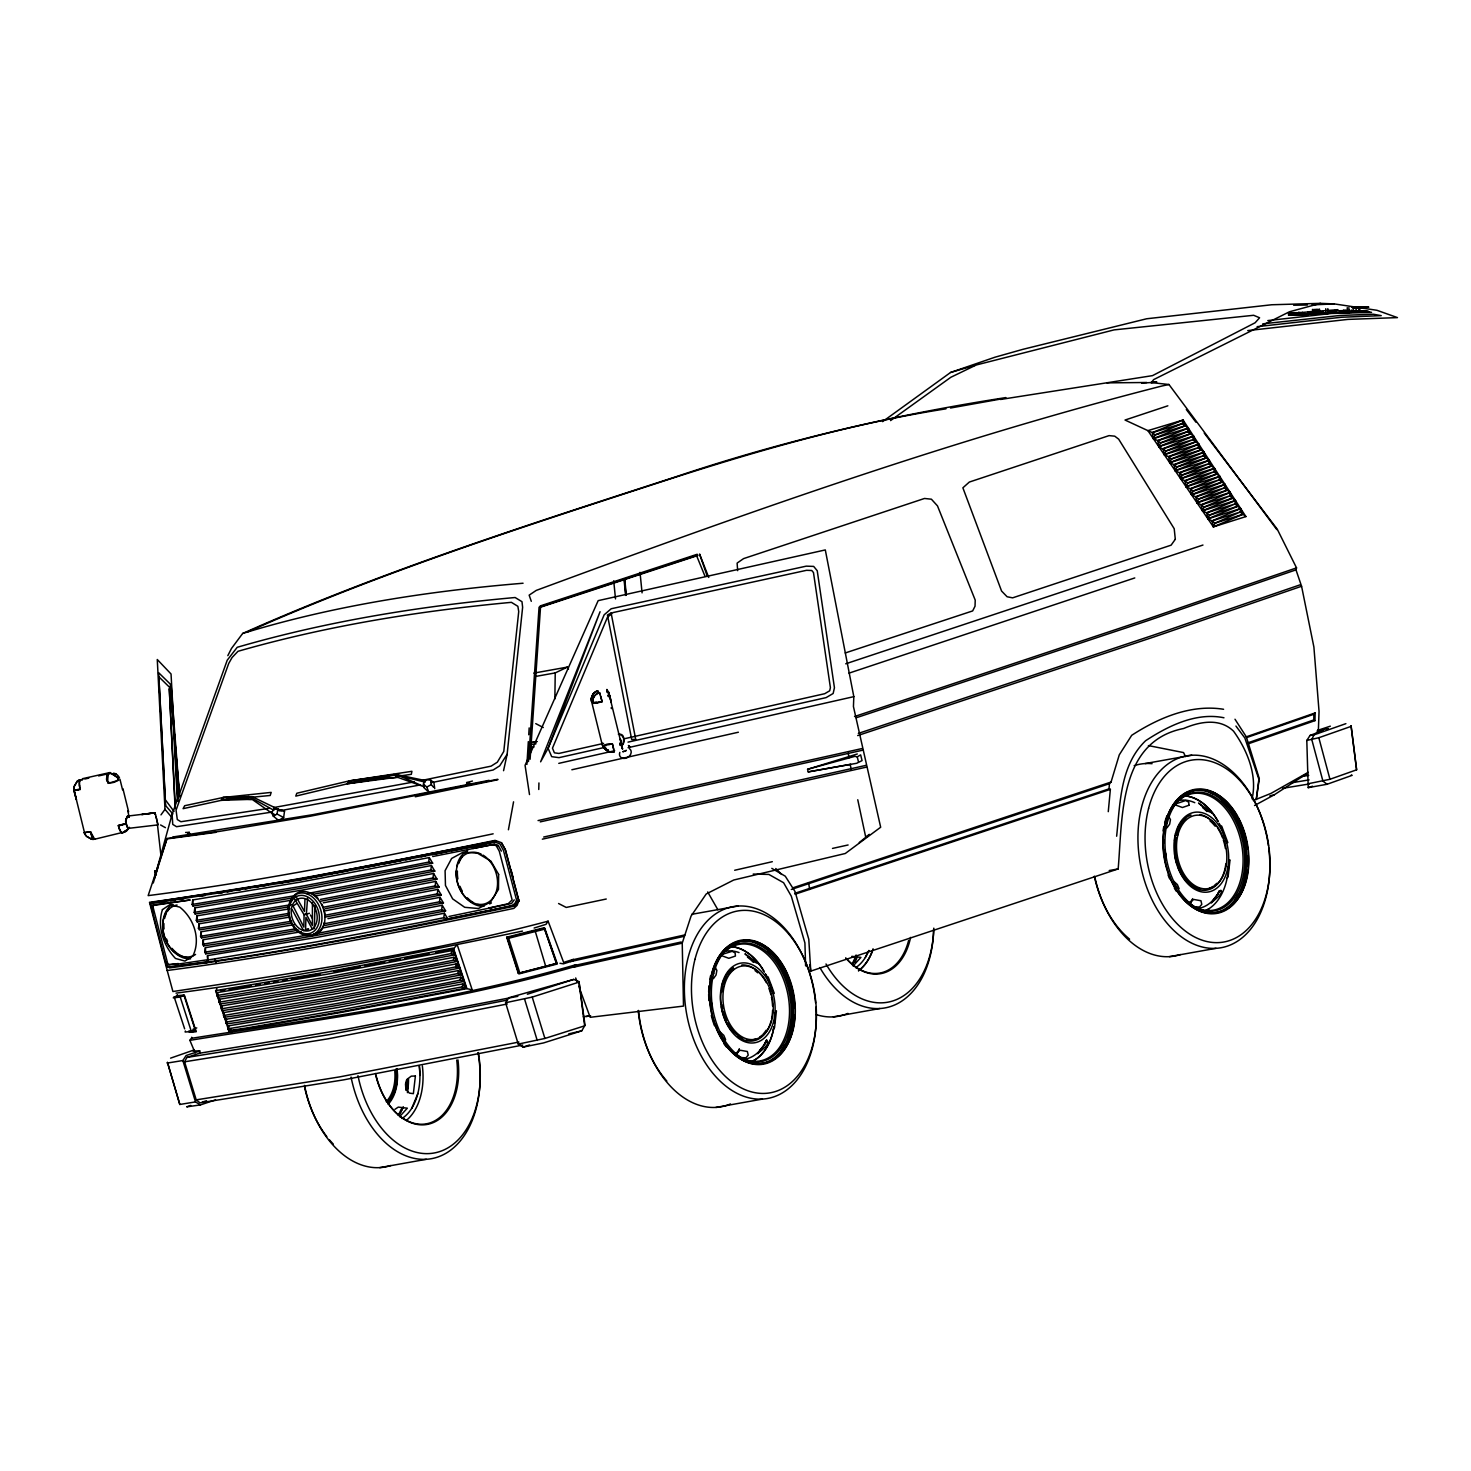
<?xml version="1.0" encoding="UTF-8"?>
<svg xmlns="http://www.w3.org/2000/svg" width="1471" height="1471" viewBox="0 0 1471 1471"><rect width="100%" height="100%" fill="white"/><g stroke="black" fill="none" stroke-linecap="round" stroke-linejoin="round"><path stroke-width="1.5" d="M554.861 698.927L555.229 672.909L567.383 667.099A10.389 6.895 79.8 0 1 568.486 669.158M1314.945 720.643L1313.787 719.944L1313.879 714.244L1315.148 712.92L1314.945 720.643L1248.456 743.756L1246.305 736.824L1234.996 719.227M94.64 839.224L94.88 839.15A8.881 2.446 77.4 0 1 90.54 831.722L84.141 832.66L90.54 831.722L94.64 839.224L125.458 831.722A8.881 8.513 62.2 0 0 128.345 828.375L157.949 824.882L155.963 816.442M156.68 819.237L154.97 812.819L141.712 814.548L154.951 812.801L155.246 814.29L154.951 812.801L127.591 816.092L125.568 821.554L127.554 827.548L129.301 827.566L127.867 828.026M312.422 902.532L312.422 925.572L306.373 914.3L307.586 897.917M314.941 905.309L314.371 928.495L312.22 928.881L305.913 917.352L305.582 930.058L303.431 930.444L292.03 909.446M538.754 789.486L538.938 782.94M107.199 776.044C103.43 785.514 116.577 783.51 118.176 779.078A8.826 8.679 62.5 0 0 117.202 777.295L111.318 773.489A8.826 8.55 88.8 0 0 109.369 773.397L107.199 776.044L108.229 773.875M1318.273 733.422L1319.046 711.431L1313.897 647.056L1301.578 586.267L1295.988 569.865L1296.539 567.88L1277.269 529.211L1204.234 433.099M529.505 794.561L525.073 765.325L598.164 600.646L825.305 549.933L853.824 696.647L853.437 706.558L880.669 827.235L845.292 853.493L733.716 880.026L706.209 893.982L691.039 916.139L682.231 943.132L683.5 1006.09L590.165 1017.307L578.747 986.232M150.428 903.782L299.679 880.154L475.703 846.23L494.955 842.074L496.113 840.768L300.838 878.867L151.899 902.422L150.428 903.782L166.903 967.293C283.59 953.282 399.027 928.973 514.17 905.511L518.436 899.608L505.215 849.521L501.464 842.699L495.083 840.382C380.474 863.992 265.497 886.737 149.49 902.293L167.198 970.492C283.59 955.212 398.954 932.357 513.839 908.398L517.093 905.382L519.079 900.16L514.795 906.081C400.314 929.929 285.374 952.656 169.404 967.936M304.938 899.756L304.479 911.468L296.462 897.328M419.364 1066.218C420.982 1080.541 419.309 1095.711 411.77 1108.27L417.929 1093.449M774.849 1020.617L775.199 1013.813M1351.261 775.033L1352.18 775.327L1327.081 784.264L1308.215 787.647L1306.8 740.446L1310.054 735.445L1323.128 730.48L1317.097 731.344M191.671 1037.257L191.616 1038.305C320.126 1017.914 450.567 1001.144 575.768 964.755M526.912 764.442L528.328 741.605M528.751 734.765L529.174 727.906M79.489 785.716L79.599 786.544A8.881 2.611 77.2 0 0 80.078 788.897L73.807 790.552L80.188 789.578A8.881 2.446 77.4 0 1 80.317 779.795L79.121 780.163A8.826 8.403 84 0 0 77.393 781.064L73.918 786.82A8.881 8.513 62.2 0 0 74.083 790.276L84.435 832.402A8.881 8.513 62.3 0 0 85.888 835.565M607.891 749.989A8.881 8.863 -56.9 0 1 605.85 749.052L605.721 748.978A8.881 8.863 -47.8 0 1 603.717 747.194L603.184 746.496A8.881 8.863 -28.3 0 1 602.08 744.161L591.581 701.52C589.43 697.53 595.737 688.851 598.219 691.977M809.877 964.682L810.76 971.117L1118.162 868.938C1122.63 817.674 1118.456 741.384 1183.64 728.494C1199.692 721.654 1219.68 717.719 1233.544 731.179C1247.187 750.1 1257.558 775.309 1252.06 798.79M528.475 761.537L539.066 607.229L696.5 555.468L705.069 576.43M530.093 759.257L540.519 607.21L697.971 555.45L697.18 554.273L540.151 605.96M712.277 1009.014L711.376 1002.137M1165.731 859.947L1166.117 854.835L1164.388 849.613M794.689 893.357L1109.005 788.861L1109.465 783.694L1111.046 782.057L1119.266 754.88L1131.695 735.316C1158.56 717.866 1191.014 704.021 1223.578 709.279M1116.636 836.227C1120.185 803.276 1120.019 765.361 1145.596 740.74C1168.213 725.865 1196.364 712.019 1223.964 717.774M606.879 689.55L607.321 691.94M622.564 748.96L620.652 740.336M1108.27 811.679L1110.366 789.357L1109.005 788.861M503.56 770.694L507.127 754.31L522.628 607.266L521.984 601.694L515.126 597.52C421.313 605.978 327.757 621.001 237.217 647.295L227.233 660.185L172.107 814.327L154.198 879.125L167.069 838.488L219.896 831.317L310.307 816.221L497.75 779.262M591.324 699.277L593.034 694.147M192.113 904.463L299.937 886.572L404.065 866.989L428.686 862.08L429.275 857.556L300.36 882.104L192.738 899.939L192.113 904.463L193.087 906.081L302.07 888.043L432.658 863.164L429.275 857.556M306.851 893.633L430.838 870.023L431.444 865.518L302.75 889.992L194.852 907.883L194.227 912.406L195.202 914.043L293.391 897.806M320.476 899.406L432.989 877.985L433.596 873.461L316.412 895.765M322.829 907.313L435.159 885.928L435.747 881.405L323.271 902.826M325.165 915.219L437.31 893.872L437.917 889.367L325.624 910.733M325.275 923.549L439.48 901.833L440.068 897.31L327.959 918.64M314.261 933.938L441.631 909.777L442.238 905.253L323.602 927.796M206.859 960.177L316.633 941.845L418.978 922.758L443.782 917.739L444.389 913.215L317.056 937.358L207.485 955.654L207.852 961.795L166.903 967.293M273.312 816.166L277.1 814.051L277.743 809.252L274.36 808.425L271.62 812.691L273.312 816.166L278.571 820.377L283.646 817.545L284.528 811.128L277.743 809.252M289.07 906.835L197.298 922.004L196.323 920.368L196.949 915.845L291.81 900.142M289.18 915.127L199.412 929.948L198.438 928.33L199.063 923.806L289.713 908.802M291.515 923.034L201.527 937.91L200.552 936.292L201.159 931.768L289.824 917.077M298.337 930.187L222.121 943.15L203.623 945.871L202.649 944.253L203.274 939.73L294.384 924.615M442.238 905.253L445.621 910.862L316.412 935.409L224.236 951.13L205.738 953.833L204.763 952.215L205.388 947.692L301.206 931.75M522.757 1045.054L343.626 1079.861L200.019 1102.864L196.213 1099.867L184.555 1061.805L186.872 1057.447L199.486 1053.236L199.799 1050.974L192.977 1050.919M73.899 786.985L77.264 781.175A8.881 8.513 62.2 0 1 80.298 779.795L79.581 780.991A8.881 2.317 77.8 0 0 79.563 785.79M1245.9 516.578L1183.089 420.026L1147.895 430.635L1152.345 432.621L1153.338 438.652L1157.769 440.638L1187.575 431.628L1193.551 436.115L1192.834 439.664L1198.791 444.168L1198.093 447.717L1204.032 452.204L1203.352 455.753L1209.254 460.258L1208.592 463.788L1214.494 468.311L1213.851 471.842L1219.735 476.347L1219.11 479.877L1224.957 484.4L1224.368 487.912L1230.197 492.436L1229.627 495.948L1235.419 500.489L1234.886 504.001L1240.66 508.525L1240.145 512.037L1245.9 516.578L1213.373 526.875L1147.895 430.635L1125.039 420.044L1167.845 405.812M128.529 816.442L127.591 816.092A6.215 1.71 76.8 0 1 128.29 816.24L129.025 817.085L127.407 816.258L125.807 819.77L126.524 825.36M126.175 824.459L125.771 819.917M189.152 1030.73L188.987 1031.759L195.569 1031.171L183.912 995.021L176.483 995.812L177.384 994.727M1227.66 874.123L1228.432 869.821M216.862 987.703L216.219 991.197L227.214 1024.515M508.414 829.773L513.563 801.824M185.346 1030.987L185.144 1032.017L195.569 1031.171M1152.345 432.621L1183.089 420.026L1184.872 425.91L1155.158 434.901L1152.345 432.621L1182.316 423.593L1188.329 428.079L1187.575 431.628L1160.601 442.918L1158.799 446.669L1166.025 450.953L1195.39 441.999L1193.551 436.115L1158.799 446.669L1157.769 440.638L1188.329 428.079L1190.131 433.963L1158.799 446.669M776.449 1010.761L774.518 1027.696L773.305 1029.185M1183.089 420.026L1182.316 423.593L1155.158 434.901L1153.338 438.652L1188.329 428.079M84.141 832.66L84.84 833.634A8.826 8.109 62.2 0 0 85.778 835.436L85.962 835.657M216.936 995.518L326.617 977.13L428.466 958.154L451.119 953.576L451.781 950.597L327.206 974.17L217.616 992.539L216.936 995.518L217.782 997.301L235.029 994.782L328.75 978.748L455.201 954.771L451.781 950.597M219.142 1002.174L328.934 983.768L430.727 964.811L453.344 960.232L454.006 957.253L329.522 980.808L219.804 999.195L219.142 1002.174L219.988 1003.958L237.254 1001.438L331.067 985.386L457.407 961.427L466.289 988.071L340.316 1011.919L246.209 1028.064L228.777 1030.619L227.95 1028.817L228.612 1025.839L338.79 1007.341L462.887 983.878L466.289 988.071L462.243 986.857L338.183 1010.32L227.95 1028.817M221.349 1008.83L331.251 990.406L432.97 971.448L455.569 966.888L456.231 963.91L331.839 987.427L222.011 1005.851L221.349 1008.83L222.176 1010.632L239.497 1008.095L333.384 992.024L459.632 968.102L456.231 963.91M223.537 1015.505L333.568 997.044L435.232 978.105L457.794 973.545L458.456 970.566L334.156 994.065L224.217 1012.508L223.537 1015.505L224.383 1017.288L241.74 1014.751L335.701 998.644L461.857 974.758L458.456 970.566M225.743 1022.161L335.884 1003.682L437.475 984.761L460.018 980.201L460.662 977.222L336.473 1000.703L226.424 1019.182L225.743 1022.161L226.589 1023.945L243.965 1021.407L337.999 1005.281L464.082 981.414L460.662 977.222M462.243 986.857L462.887 983.878M108.063 776.173L107.53 781.138M125.623 820.8L126.23 818.428M724.707 1042.829L725.571 1039.537L723.787 1035.327L720.073 1031.962M296.388 903.764L293.042 905.989L303.835 927.116L304.092 914.723L294.549 898.928M153.26 883.005L157.82 867.633M273.9 810.3L249.077 796.565L223.059 797.503L184.666 805.722L183.103 808.664L222.268 800.132L223.059 797.503L271.197 792.391L270.204 795.48L245.087 797.907M167.069 838.488L148.148 895.618C264.045 880.78 378.819 857.758 493.153 833.818M166.333 962.199L166.701 965.27L178.359 963.597L169.147 964.48L167.657 963.376L153.021 907.037L153.738 904.959L190.2 899.976L151.292 905.75L153.278 913.491M807.579 769.296L854.945 756.333L857.244 756.848L860.645 754.88L862.061 760.599L856.655 763.284L808.223 771.889L807.579 769.296L857.317 753.979M1163.212 448.673L1192.834 439.664L1166.025 450.953L1164.26 454.686L1198.791 444.168L1200.649 450.052L1171.468 458.97L1168.636 456.69L1198.093 447.717L1171.468 458.97L1169.721 462.703L1204.032 452.204L1205.889 458.088L1176.91 467.006L1174.079 464.707L1203.352 455.753L1176.91 467.006L1175.182 470.738L1209.254 460.258L1211.148 466.142L1182.335 475.023L1179.503 472.743L1208.592 463.788L1182.335 475.023L1180.643 478.755L1214.494 468.311L1216.407 474.177L1187.777 483.04L1184.946 480.76L1213.851 471.842L1187.777 483.04L1186.086 486.772L1219.735 476.347L1221.666 482.212L1193.202 491.075L1190.37 488.777L1219.11 479.877L1193.202 491.075L1191.547 494.789L1224.957 484.4L1226.924 490.266L1198.644 499.092L1195.813 496.812L1224.368 487.912L1198.644 499.092L1197.008 502.806L1230.197 492.436L1232.183 498.301L1204.087 507.127L1201.237 504.829L1229.627 495.948L1204.087 507.127L1202.469 510.823L1235.419 500.489L1237.442 506.355L1209.511 515.144L1206.661 512.846L1234.886 504.001L1209.511 515.144L1207.93 518.858L1240.66 508.525L1242.701 514.39L1213.373 526.875L1214.954 523.18L1240.145 512.037L1212.104 520.881L1207.93 518.858L1206.661 512.846L1202.469 510.823L1201.237 504.829L1197.008 502.806L1195.813 496.812L1191.547 494.789L1190.37 488.777L1186.086 486.772L1184.946 480.76L1180.643 478.755L1179.503 472.743L1175.182 470.738L1174.079 464.707L1169.721 462.703L1168.636 456.69L1164.26 454.686L1163.212 448.673L1193.551 436.115M514.243 899.866L511.522 903.507L448.986 916.47M1345.891 723.658L1313.952 734.875L1311.783 739.545L1322.925 781.101L1327.081 784.264M179.811 1104.464L167.473 1062.411L179.811 1104.464L195.514 1101.908L200.387 1104.923L215.52 1099.903M1356.611 769.811L1351.077 725.847L1356.611 769.811L1329.949 779.281L1308.436 783.694M227.821 655.661L231.48 648.472L242.66 633.468C383.49 570.656 531.013 523.897 677.524 476.236C784.521 440.381 894.442 414.822 1005.925 397.575M744.197 1059.359A54.887 36.407 79.9 0 0 763.982 1045.146L766.648 1039.905M855.644 967.716A54.776 36.352 79.8 0 0 865.353 957.492L868.956 950.468M1217.528 894.405L1219.33 890.893L1217.528 894.405A54.887 36.407 79.9 0 1 1197.78 908.582M763.945 1045.182L766.612 1040.034M865.334 957.474L868.883 950.615M427.234 790.663L424.218 787.996L423.391 784.08L425.781 779.74L430.635 780.071L433.908 782.627L434.736 788.677M581.78 1030.822L585.017 1025.195L578.986 981.617L573.745 979.41L508.819 997.743L505.583 1002.726L518.252 1044.097L523.106 1047.113L543.59 1042.921L581.78 1030.822L568.689 1033.892M518.252 1044.097L544.895 1038.452L584.649 1025.839L578.986 981.617M195.147 1052.887L189.888 1040.346L190.807 1038.857M507.127 754.31L499.699 765.839L493.134 769.995L431.113 782.719M167.142 1063.092L182.845 1060.536L186.1 1055.534L199.799 1050.974M573.488 959.294L563.65 962.439L548.113 921.177L545.998 924.34L534.12 928.036M713.453 978.601L716.064 974.96L716.873 970.382L715.274 967.569M1167.018 827.824L1169.647 824.183L1170.456 819.604L1168.857 816.791M160.983 814.879L164.991 809.344L157.268 659.504L171.041 673.994L177.954 801.401M591.581 701.483L591.581 701.52A8.881 8.863 -38.7 0 1 591.434 698.063A8.881 8.863 -38.5 0 1 598.09 690.782L598.09 691.26M1151.278 382.699L1153.65 379.61L1289.442 311.778L1320.443 303.357L1334.307 303.909L1376.93 310.289L1397.45 317.607L1347.859 319.409L1247.739 330.589M127.223 830.14L128.124 828.283M1226.888 878.408L1228.083 876.9L1230.013 859.983L1228.892 860.756M128.584 828.614L129.466 827.419A7.999 7.668 62.2 0 1 127.205 829.828M177.66 995.518L173.247 997.834L180.253 997.081L183.912 995.021M435.71 952.289L453.601 948.685L457.187 944.658L472.191 989.854L466.932 988.622L340.959 1012.471L246.852 1028.615L229.421 1031.171L227.766 1026.17M126.874 830.527L122.7 832.917A8.881 2.446 77.4 0 1 118.342 825.488L125.862 823.539L118.471 826.003A8.881 2.335 77.1 0 0 119.188 828.43L119.482 829.111M443.782 917.739L447.772 918.805L492.748 909.722L512.699 905.345L515.181 903.047L516.56 900.05L503.431 850.33L499.846 843.839L494.955 842.074M859.248 842.534L869.435 834.37L866.125 837.054M399.505 1116.765L407.32 1108.178L398.273 1107.111L394.964 1109.318M853.088 965.987L860.903 957.4L851.838 956.334M593.309 693.834L596.399 691.37M882.582 421.644L950.56 372.476L994.966 357.214L1022.86 349.344L1146.663 318.766L1271.771 304.754L1320.443 303.357M890.562 420.596L950.873 377.256L976.248 364.992L1114.08 329.89L1253.66 315.29L1259.599 317.773L1255.131 322.756L1152.492 375.638L1000.464 399.487M736.107 1052.887L740.318 1050.257L747.36 1051.508L748.224 1055.148L745.871 1057.833L739.564 1057.465M1189.69 902.109L1193.882 899.48L1200.943 900.73L1201.789 904.371L1199.453 907.055L1193.146 906.669M1254.542 805.52L1274.272 794.8L1307.572 773.231M602.338 743.333L601.933 743.664A8.881 8.863 -38.7 0 0 603.404 746.808A8.881 8.863 -38.6 0 0 608.332 750.118M1352.456 311.208L1360.013 312.036L1351.518 311.742L1363.672 310.969M596.251 702.09L592.887 702.66A8.881 8.844 -47.1 0 1 592.831 700.251L592.978 699.387A8.881 8.863 -28.7 0 1 593.916 696.868A8.881 8.863 -36.9 0 1 596.27 694.183L599.543 692.602L601.271 698.578A8.826 1.397 77.4 0 1 601.823 700.453L601.878 700.932M1308.289 772.293L1271.091 793.347L1253.274 800.537M423.391 784.08L426.792 787.059L431.26 784.576L430.635 780.071M752.637 1061.087L755.745 1059.377A59.245 39.294 79.9 0 0 774.022 1026.758M1204.657 911.156L1209.327 908.6M850.661 764.295L808.223 771.889M518.307 973.361L556.7 963.431L518.307 973.361L506.668 937.211L544.141 927.741L556.332 963.192M1295.988 569.865L1148.483 620.468L856.214 717.774M1296.539 567.88L1148.98 618.5L854.541 716.524M1301.578 586.267L1154.275 636.833L857.685 735.574M722.335 954.311L732.245 951.296L735.151 953.006L735.426 956.04L728.825 958.301L720.422 955.231M1300.143 584.814L1152.804 635.38L858.365 733.404M151.807 907.607L153.021 907.037M246.815 632.273C386.248 570.086 532.281 523.805 677.322 476.622C765.398 448.471 854.522 423.152 946 408.828M1213.373 526.875L1212.104 520.881L1240.66 508.525M1206.661 512.846L1235.419 500.489M1201.237 504.829L1230.197 492.436M1195.813 496.812L1224.957 484.4M1190.37 488.777L1219.735 476.347M1207.93 518.858L1237.442 506.355M1184.946 480.76L1214.494 468.311M1202.469 510.823L1232.183 498.301M1179.503 472.743L1209.254 460.258M1197.008 502.806L1226.924 490.266M1174.079 464.707L1204.032 452.204M1191.547 494.789L1221.666 482.212M1168.636 456.69L1198.791 444.168M1186.086 486.772L1216.407 474.177M1180.643 478.755L1211.148 466.142M1175.182 470.738L1205.889 458.088M1169.721 462.703L1200.649 450.052M1164.26 454.686L1195.39 441.999M1364.867 307.071L1366.541 307.163L1358.579 306.74M1153.338 438.652L1184.872 425.91M600.297 694.919L599.543 692.602A8.881 8.863 -38.5 0 0 593.034 703.359L600.242 701.649M192.958 1029.314L196.765 1027.898M195.496 1029.167L189.612 1032.311L196.195 1031.741L184.537 995.573L177.127 996.363M190.734 1105.42L186.688 1106.854L200.387 1104.923M1306.8 740.446L1318.825 737.725L1350.746 726.509M170.581 1058.145L194.19 1049.926M1248.033 742.781L1313.787 719.944M1246.305 736.824L1315.148 712.92M1246.599 737.596L1313.879 714.244M1134.785 577.938L848.988 673.148M306.373 914.3L304.056 914.723L309.443 913.289M1111.046 782.057L793.163 887.73M1109.465 783.694L791.306 889.459M1110.366 789.357L795.002 894.258M845.715 663.807L1202.965 545.042M305.582 930.058L308.653 929.047L306.501 929.433M1330.354 726.159L1317.391 730.462A1695.916 121.266 -13.8 0 1 1328.387 728.605M202.189 1102.147L206.528 1100.694M1316.398 732.963L1320.443 731.62M523.106 1047.113L529.597 1044.962M1308.215 787.647L1312.537 786.213M845.255 652.959L972.662 610.925L975.034 606.217L975.218 600.113L937.487 505.895L931.4 499.202L924.505 498.467L743.591 558.612L737.118 563.08L737.651 570.674M151.292 905.75L153.738 904.959M573.194 960.692L563.411 963.836L559.991 963.284M576.908 965.987C450.77 1002.836 319.317 1019.329 189.888 1040.346M527.372 994.231L573.745 979.41M505.583 1002.726L532.226 997.081L578.618 982.26M1242.701 514.39L1214.954 523.18L1212.104 520.881M548.113 921.177C425.156 953.686 298.558 972.496 172.916 991.528L167.198 970.492M506.668 937.211L508.635 938.259L544.711 929.139M242.66 633.468C333.568 605.574 428.447 591.048 523.069 583.233M1366.32 307.255L1352.621 306.906L1359.737 306.832M1190.131 433.963L1160.601 442.918L1157.769 440.638M204.947 963.229L208.735 962.071M950.56 372.476L975.383 365.176M82.045 779.667L82.762 779.483A7.999 7.668 62.2 0 0 80.133 780.641M121.376 824.771L126.101 824.165M124.722 830.876L125.44 830.674A7.999 7.668 62.2 0 0 126.157 830.398M1324.727 313.636L1322.889 313.58L1324.36 313.378M1269.841 795.903L1274.272 794.8M600.628 696.132L602.08 701.759L599.451 702.384M602.08 701.759L596.785 702.936M609.913 744.491L603.386 745.484A8.881 8.863 -38.5 0 0 604.857 748.629A8.881 8.863 -38.8 0 0 610.649 752.122A8.881 8.863 -38.5 0 0 614.124 751.957C605.335 753.483 597.722 742.855 612.432 743.903L612.745 745.153A8.826 1.232 73.9 0 1 613.076 746.863M612.432 743.903L610.759 744.308M497.823 779.74L415.318 796.767M734.673 870.262L772.312 861.693M603.57 743.407L558.906 753.446L554.402 752.839L552.471 748.169L607.413 617.342L612.929 612.598L806.549 570.307L811.753 570.491L813.481 572.568L830.398 687.656L829.681 690.8L824.716 693.705L623.686 738.902M605.739 747.158L558.998 757.657L551.68 756.664L548.095 748.279L600.076 611.715L540.611 761.831L548.095 748.279L604.158 614.823L611.201 608.755L806.255 566.151L813.665 566.409L817.232 570.73L834.443 687.766L833.138 693.503L826.095 697.622L628.007 742.138M558.778 763.375L614.657 750.725M628.062 747.691L853.824 696.647M738.368 732.227L571.851 769.756M82.358 778.729L110.16 772.496M84.748 779.023L88.812 778.122M98.631 775.916L108.578 773.691M425.064 782.131L394.044 774.592L348.976 783.399L295.763 796.124L296.811 793.255L348.94 780.954L411.917 771.3L411.328 774.316L395.736 776.596M538.055 820.579L862.337 748.482M540.188 821.884L862.797 750.173M543.682 837.036L866.29 765.306M542.339 839.169L866.621 767.09M572.054 959.938L684.916 934.912L683.335 936.494L570.435 961.611M574.095 967.109L682.231 943.132M832.494 848.418L848.105 844.979M522.481 931.088C407.651 955.047 292.343 977.884 176.005 993.146M573.966 965.62L681.238 941.992M479.436 845.071L490.248 842.736M472.871 848.473L494.679 844.244L498.283 845.531L501.39 851.139M1276.81 529.578L1168.967 384.519L1162.09 385.972C949.291 440.197 742.028 514.354 536.216 590.423L529.155 595.148L531.288 601.308M606.254 899.02L566.225 907.442L558.575 903.507M423.17 780.163L491.093 766.152L497.327 762.199L503.781 751.442L518.73 611.55L517.866 606.309L511.393 602.338C419.143 610.925 327.132 625.727 237.989 651.304L232.069 657.519L228.704 663.495L176.06 810.153L177.292 819.531L180.896 821.719L269.101 808.333M597.962 702.715L593.42 703.414M489.108 780.347L312.827 814.677L172.512 837.054M432.713 856.527L494.679 844.244M435.747 881.405L439.13 887.013L324.981 908.765M437.917 889.367L441.3 894.956L325.091 917.095M440.068 897.31L443.451 902.918L325.201 925.406M517.829 996.327L346.034 1029.259L199.486 1053.236M507.385 1000.078L330.479 1034.444L186.872 1057.447M507.293 1003.994L328.162 1038.802L184.555 1061.805M518.932 1042.056L339.819 1076.864L196.213 1099.867M405.702 859.781L410.096 858.899M421.074 856.71L425.468 855.846M432.069 854.541L447.129 851.544M451.432 850.679L462.188 848.546M466.509 847.682L477.266 845.549M431.444 865.518L434.809 871.108L313.305 894.276M433.596 873.461L436.979 879.07L320.384 901.282M1324.084 313.415L1322.925 313.525L1328.423 313.433L1321.712 313.397M78.147 790.019L74.433 789.67M414.307 781.873L273.606 807.579M420.044 784.981L279.122 810.889M305.894 878.592L323.638 875.245M328.088 874.418L332.52 873.572M336.951 872.744L348.039 870.648M359.126 868.552L363.558 867.725M368.007 866.879L379.095 864.801M383.526 863.955L401.27 860.609M333.715 971.43L360.303 966.465M364.734 965.638L384.685 961.924M389.116 961.096L400.204 959.037M404.635 958.209L428.999 953.649M586.12 1016.59L590.606 1015.744M394.044 774.592L348.94 780.954L348.976 783.399L397.078 774.684L425.836 780.678M1306.818 314.445L1304.52 314.371L1307.002 314.463M950.523 408.019L1002.431 398.733M533.826 673.111L567.383 667.099M535.095 676.531L555.229 672.909M530.075 742.708L536.786 741.513M530.185 742.873L536.933 741.66M529.321 744.97L536.032 743.756M529.578 747.746L534.065 746.937M1145.229 763.559L1191.786 755.211M691.646 914.337L738.203 905.989M1109.208 870.538L1118.162 868.938M833.322 1016.866L879.879 1008.518M1169.463 956.646L1216.021 948.317M379.739 1167.643L426.296 1159.295M715.881 1107.442L762.438 1099.094M251.247 985.644L229.127 989.321M255.715 984.871L260.183 984.117M264.633 983.345L269.101 982.591M273.551 981.819L278.019 981.065M282.469 980.293L286.937 979.539M291.387 978.767L320.384 973.82M291.368 904.628L196.323 920.368M289.254 913.289L198.438 928.33M291.589 921.195L200.552 936.292M296.167 928.734L202.649 944.253M309.756 934.71L204.763 952.215M86.495 836.337L91.68 839.224A8.826 8.238 44.2 0 0 93.648 839.316L94.88 839.15A8.881 8.513 62.3 0 1 91.533 839.206L86.44 836.264M218.204 893.43L222.709 892.676M227.196 891.922L231.701 891.169M236.206 890.415L240.711 889.642M245.216 888.889L249.702 888.135M254.207 887.381L258.712 886.627M263.217 885.873L267.704 885.101M278.957 883.207L283.462 882.453M287.967 881.699L292.472 880.945M296.958 880.191L301.463 879.437M295.671 895.6L194.227 912.406M272.356 812.029L176.538 826.702L172.751 824.404L172.107 814.327M1282.528 788.346L1309.429 783.933M1341.442 312.606L1346.112 312.551L1338.886 312.606L1343.501 312.716M161.589 902.091L166.094 901.41M170.581 900.73L175.086 900.05M179.572 899.388L184.077 898.707M199.192 896.427L205.333 895.49M1310.054 735.445L1313.952 734.875M348.976 783.399L369 780.476M373.469 779.832L389.043 777.571M215.851 832.365L166.149 839.022M175.932 964.388L206.087 959.975M220.521 990.571L224.824 989.946M1325.04 313.544L1326.198 313.525M583.27 1016.737L589.963 1015.817M229.108 799.47L222.268 800.132L249.077 796.565M395.662 777.387L347.211 783.804L348.94 780.954L397.942 777.424L424.365 786.856L397.648 774.904M1302.957 314.481L1301.43 314.481L1308.877 314.445L1301.578 314.445L1304.372 314.371M222.268 800.132L252.111 796.638L281.347 810.797M1267.8 320.586L1331.531 313.47L1371.542 312.385L1365.529 311.043M1257.135 326.672L1341.313 317.258L1381.232 315.64L1373.436 314.242L1340.21 315.456L1262.78 323.841M118.342 825.488L122.148 825.066M1311.856 314.5L1316.398 314.003M1325.5 313.01L1330.06 312.514M1289.479 313.415L1337.966 309.664M1294.976 314.353L1303.637 313.452M1359.075 310.694L1358.266 311.723L1365.75 311.797L1361.705 312.017L1360.62 310.877M1365.75 311.797L1358.616 311.208M492.233 907.717L488.887 907.975L508.175 903.746L512.129 899.903L499.276 851.176L496.15 845.568L491.351 844.483M1150.837 382.515L1168.967 384.519M1152.069 382.497L1156.592 381.78M1141.661 383.14L1156.611 382.166M1353.191 309.866L1353.173 307.016L1354.993 306.924L1356.133 307.071L1356.17 309.921M1353.522 311.466L1354.423 311.429M1353.173 307.016L1354.993 306.924L1354.993 308.561M1353.688 311.466L1355.582 311.466M1352.088 307.108L1365.713 308.211M1288.541 312.845L1288.559 315.088L1292.513 315.125L1292.494 312.9M1291.906 312.679L1291.924 314.923L1297.863 315.051L1297.845 312.827M1308.197 311.852L1308.215 314.077L1316.288 314.114L1316.269 311.889M1315.258 309.259L1315.295 313.728L1317.023 313.893L1312.5 313.875L1319.634 313.948L1319.616 311.705M1322.889 311.539L1322.907 313.783L1321.381 313.856L1315.295 313.728L1315.276 311.484M1322.907 313.783L1318.071 313.58L1320.039 313.728M1324.783 313.286L1331.181 313.084M1329.471 310.767L1329.49 312.992L1331.053 312.918L1331.034 310.675M1334.638 310.491L1334.657 312.735L1342.894 312.477M1341.423 312.404L1349.385 312.312L1347.289 312.091L1347.252 307.623M1347.289 312.091L1351.5 312.33L1351.481 310.087M1300.879 312.569L1300.879 314.812L1296.668 314.849L1296.65 312.606M1310.22 311.484L1310.238 314.095L1316.288 314.114M1294.498 312.992L1294.517 315.235L1288.559 315.088M1293.928 312.771L1293.928 315.015L1297.863 315.051M1298.36 312.44L1298.194 314.941L1303.453 314.776M1333.976 313.213L1338.04 312.9L1334.657 312.735M1351.5 312.33L1347.326 312.367M1327.89 313.378L1325.555 313.544M1329.913 311.135L1347.932 310.418M1344.329 312.698L1342.251 312.735M250.695 799.36L221.055 800.353L223.059 797.503L252.497 799.636L272.319 813.481M1293.634 305.214L1307.462 305.03M1311.985 304.883L1334.307 303.909M1360.601 308.175L1365.713 307.329L1351.536 307.31M1343.262 312.643C1348.962 312.183 1342.416 313.728 1343.446 310.05M1361.668 307.531L1368.618 307.126L1363.341 306.759L1363.654 308.432M773.047 993.458L774.261 993.421L771.595 986.011L768.138 976.965L766.648 976.303M1305.752 314.647L1308.877 314.445L1304.409 314.298M1363.635 307.2L1356.887 306.869L1356.906 308.064M1356.924 311.337L1357.898 311.319M1305.329 314.647L1294.811 314.776L1294.793 312.532M1358.027 306.851L1356.887 306.869L1358.873 307.126L1358.891 310.399M496.15 845.568L498.283 845.531M1359.976 307.568L1352.437 307.439M1106.983 382.865L1146.847 382.497M1359.774 311.3L1349.459 311.723L1368.655 311.595L1361.558 311.208M1342.288 312.477L1329.49 312.992M1331.457 313.194L1332.873 312.054M1325.757 308.708L1325.794 313.194L1331.329 313.176M1325.058 313.286L1325.739 313.305M1324.415 313.636L1323.036 313.599M1343.446 312.293L1349.808 312.404L1349.79 310.179M1310.238 314.095L1312.408 314.15L1312.481 309.388M753.207 874.068L768.873 874.436L783.602 882.729L791.306 896.188L804.913 942.966L805.612 965.895M1353.118 307.623L1368.618 307.163L1363.341 306.759L1366.522 307.126M1363.415 311.356L1366.357 311.025M1304.703 314.555L1305.752 314.5L1302.405 314.573L1302.387 312.33M1298.378 314.684L1298.967 312.312M1300.879 314.812L1299.978 312.532M122.461 832.991L122.203 832.972A8.881 2.409 76.4 0 1 121.633 832.696A8.881 2.556 78.7 0 1 120.457 831.189A8.881 2.537 77.8 0 1 119.464 829.221M1317.685 313.764L1319.634 313.948M512.699 905.345L514.17 905.511M618.335 734.158C622.307 734.323 625.212 738.773 623.851 742.487C620.008 750.67 628.448 733.404 618.923 734.213M1308.215 314.077L1311.93 314.059M608.461 751.497L612.377 752.233M1148.41 745.595L1183.567 752.582L1185.534 756.59M1359.057 307.439L1358.248 308.469M284.528 811.128L274.36 808.425M437.31 893.872L441.3 894.956M439.48 901.833L443.451 902.918M441.631 909.777L445.621 910.862M428.686 862.08L432.658 863.164M430.838 870.023L434.809 871.108M432.989 877.985L436.979 879.07M435.159 885.928L439.13 887.013M451.119 953.576L455.201 954.771M453.344 960.232L457.407 961.427L452.976 948.115L326.433 972.11L215.593 990.645L228.777 1030.619L228.612 1025.839M455.569 966.888L459.632 968.102M457.794 973.545L461.857 974.758M460.018 980.201L464.082 981.414M160.596 824.974L165.414 827.658M114.94 773.562L116.43 774.334M1220.231 825.525L1221.721 826.187L1227.844 842.644M535.757 723.622L543.277 727.538M277.1 814.051L283.646 817.545M771.797 868.35L785.275 876.201L795.057 891.591L808.793 939.307L810.76 971.117M271.62 812.691L274.746 814.713M775.769 868.534L781.634 874.436M629.478 746.238L629.606 747.268L628.448 745.484L629.643 746.735M229.421 1031.171L231.738 1032.936L230.322 1028.634M608.148 751.332L604.195 747.599M1173.637 881.184L1177.37 884.549L1179.154 888.76M174.038 811.44L165.34 799.801L158.868 676.825L170.507 688.226L176.851 765.196M172.879 813.996L165.984 805.998L165.396 803.019L158.611 672.67L170.323 684.144L176.925 764.571M431.26 784.576L433.577 787.316M164.991 809.344L171.96 817.6M454.006 957.253L457.407 961.427M128.271 816.221L129.135 817.288M610.097 697.291L606.916 689.494L607.449 692.602M621.81 748.04L622.527 748.96L608.792 692.915M1186.325 409.526L1195.96 422.232M1235.934 726.049L1244.834 737.964L1258.882 779.244L1256.271 799.544L1259.305 778.637L1248.456 743.756M93.096 838.102L93.887 839.297M444.389 913.215L447.772 918.805M608.369 694.772L609.031 695.893M707.68 891.959L717.903 909.795M310.399 914.98L312.312 918.382M501.464 842.699L505.601 850.238L519.042 901.135M126.874 826.224L127.389 827.235A6.086 1.085 73.7 0 0 127.867 828.008L127.903 829.184L127.609 827.64M620.505 743.793L621.111 745.117M157.802 824.514L156.937 820.34M156.386 874.693L154.676 870.758L155.65 874.914M426.792 787.059L428.76 791.986M707.367 576.467L699.552 554.034L708.746 577.441M608.369 691.333L611.256 702.09L611.035 701.171M575.694 977.958L577.22 982.095M154.988 812.875L155.558 814.86M91.147 833.855L92.066 838.047M544.141 927.741L556.7 963.431M453.601 948.685L466.932 988.622M174.111 996.768L184.647 1028.854M508.635 938.259L519.723 972.662M180.253 997.081L191.34 1031.484M1223.909 833.8L1226.63 842.681M770.326 984.577L771.962 989.909M532.226 997.081L544.895 1038.452M524.559 999.066L537.228 1040.438M182.845 1060.536L195.514 1101.908M620.486 745.025L619.971 743.241L620.394 745.043M535.481 932.044L545.741 966.429M608.902 692.859L609.913 696.813M619.971 743.241L620.56 745.595L620.082 743.94M73.826 790.571L76.418 799.746L73.863 788.989A8.826 8.109 71.4 0 1 73.918 786.985M1318.825 737.725L1329.949 779.281M511.025 869.674L513.324 878.389M613.186 747.011L614.161 751.736L613.903 750.339M609.932 696.684L610.41 698.523M610.318 698.155L610.667 699.571M857.244 756.848L858.476 761.849M611.164 707.716L611.384 708.636M215.171 958.835L216.255 963.248M122.939 788.695L128.639 811.863M119.978 779.317L122.571 789.853M127.738 810.926L129.043 816.24M620.56 739.987L620.339 739.067L622.215 747.948L621.203 742.653M608.259 696.004L608.259 695.801M608.093 695.36L608.442 696.758M612.635 744.731L613.683 749.254M857.758 799.746L865.702 837.036M607.376 691.738L607.229 690.506L607.486 692.308M848.234 753.299L849.043 757.786M850.256 764.497L851.084 768.984M808.554 882.674L809.694 889.44M157.489 824.882L161.019 856.232M640.014 572.366L642.073 592.868M624.421 579.574L625.984 595.406M613.72 580.806L615.503 598.899M624.77 579.096L626.278 595.001M624.072 579.464L625.58 595.387M177.237 769.756L179.113 792.612M177.311 769.149L179.554 796.583M179.646 796.694L171.114 685.339L177.366 800.5M419.345 1066.07L419.989 1075.448M207.485 955.654L207.852 961.795M205.388 947.692L205.738 953.833M203.274 939.73L203.623 945.871M201.159 931.768L201.527 937.91M199.063 923.806L199.302 927.907M196.949 915.845L197.298 922.004M192.738 899.939L193.087 906.081M194.852 907.883L195.202 914.043M175.325 808.094L169.275 688.538L175.123 808.645M217.616 992.539L217.782 997.301M224.217 1012.508L224.383 1017.288M222.011 1005.851L222.176 1010.632M219.804 999.195L219.988 1003.958M226.424 1019.182L226.589 1023.945M1359.792 307.163L1359.829 310.418M1357.181 307.2L1357.181 308.395M1348.889 307.531L1348.907 311.999M1345.009 309.976L1345.027 312.201M1336.201 310.418L1336.22 312.661M1327.835 308.616L1327.872 313.084M1321.381 311.613L1321.381 313.856M1319.524 309.039L1319.542 313.507M1318.034 309.112L1318.108 314.022M1316.729 309.167L1316.766 313.654M1313.952 309.315L1313.971 313.783M1313.695 311.944L1313.713 314.169M1311.286 312.33L1311.305 314.206M1309.889 311.76L1309.907 314.003M1299.077 312.477L1299.224 314.996M1297.569 312.643L1297.587 314.886M1296.392 312.9L1296.392 315.125M1295.749 312.588L1295.767 314.812M1293.358 312.606L1293.377 314.849M1290.012 312.771L1290.03 315.015M1301.964 776.486A1695.217 121.21 -13.8 0 1 1308.73 775.364M1291.023 782.885A1695.199 121.21 -13.8 0 1 1309.098 779.887M484.033 906.265A29.31 21.826 71.6 0 1 456.267 870.814M456.727 866.787A29.31 21.826 71.6 0 1 467.613 850.661M190.568 958.835A29.31 21.826 71.6 0 1 164.807 937.321A29.31 21.826 71.6 0 1 172.125 904.408M289.585 905.198A22.782 16.898 68.2 0 1 308.469 892.327A22.782 16.898 68.2 0 1 324.926 917.408A22.782 16.898 68.2 0 1 309.498 935.538M311.153 893.265A21.808 16.236 71.6 0 1 317.883 898.285M322.02 904.371A21.808 16.236 71.6 0 1 323.473 907.883M324.043 909.685A21.808 16.236 71.6 0 1 324.981 915.256M324.447 922.391A21.808 16.236 71.6 0 1 313.875 934.287M190.55 957.823A28.262 21.035 71.6 0 1 184.316 957.051M182.147 956.26A28.262 21.035 71.6 0 1 171.978 948.335M167.565 941.348A28.262 21.035 71.6 0 1 166.48 938.884M164.035 928.918A28.262 21.035 71.6 0 1 163.906 923.623M164.623 918.382A28.262 21.035 71.6 0 1 166.26 913.528M167.381 911.34A28.262 21.035 71.6 0 1 168.705 909.372M171.813 906.154A28.262 21.035 71.6 0 1 173.541 904.959M484.051 905.253A28.262 21.035 71.6 0 1 477.799 904.481M473.46 902.624A28.262 21.035 71.6 0 1 467.3 897.806M462.335 891.205A28.262 21.035 71.6 0 1 459.982 886.314M457.886 878.923A28.262 21.035 71.6 0 1 457.389 871.053M458.823 863.312A28.262 21.035 71.6 0 1 462.207 856.802M465.314 853.585A28.262 21.035 71.6 0 1 467.024 852.389M491.406 902.955A28.262 21.035 71.6 0 1 489.604 903.911M195.569 954.422A26.735 19.914 71.6 0 1 164.954 938.443A26.735 19.914 71.6 0 1 177.053 904.996M482.911 855.056A26.735 19.914 71.6 0 1 491.406 899.866A26.735 19.914 71.6 0 1 457.003 881.111A26.735 19.914 71.6 0 1 481.201 854.136M469.378 783.51A13.993 2.372 -18.9 0 1 466.436 784.135M469.782 783.197A12.963 2.188 -18.9 0 1 467.043 783.786M472.412 781.046A12.963 2.188 -18.9 0 1 466.601 782.48M189.833 833.45A12.963 2.188 -18.9 0 1 187.626 833.744M189.373 832.145A12.963 2.188 -18.9 0 1 185.64 832.421M394.798 1071.201A37.18 24.676 79.8 0 1 386.211 1101.687M396.876 1068.737A38.43 25.503 79.8 0 1 388.234 1102.459M422.361 1065.979A59.208 39.276 79.8 0 1 406.309 1120.461M408.515 1078.813A59.208 39.276 79.8 0 1 407.412 1092.64M403.348 1106.817A59.208 39.276 79.8 0 1 399.413 1114.338M408.055 1079.107A60.09 39.882 79.8 0 1 407.522 1089.239M402.833 1107.553A60.09 39.882 79.8 0 1 398.825 1115.183M406.584 1079.879A62.058 41.17 79.8 0 1 406.033 1090.324M401.178 1109.244A62.058 41.17 79.8 0 1 398.181 1115.275M411.77 1108.27A54.776 36.352 79.8 0 1 402.061 1118.493M457.959 1059.911A63.051 41.832 79.8 0 1 426.755 1124.506A63.051 41.832 79.8 0 1 375.583 1073.481M396.03 1068.921A37.161 24.658 79.8 0 1 387.848 1101.356M397.041 1068.994A40.434 26.827 79.8 0 1 388.142 1104.28M333.347 1144.125A92.342 61.267 79.8 0 1 329.357 1139.749M326.801 1136.605A92.342 61.267 79.8 0 1 304.626 1087.271M390.808 1165.51A97.472 64.687 79.8 0 1 304.515 1085.396M478.994 1058.936A97.472 64.687 79.8 0 1 429.808 1158.946A97.472 64.687 79.8 0 1 351.054 1077.066M478.075 1052.629A97.472 64.687 79.8 0 1 478.719 1056.84M478.314 1052.519A92.342 61.267 79.8 0 1 434.57 1152.915A92.342 61.267 79.8 0 1 357.986 1075.669M456.727 1060.076A62.297 41.335 79.8 0 1 426.627 1123.77A62.297 41.335 79.8 0 1 375.859 1075.632M873.039 949.255A59.208 39.276 79.8 0 1 858.439 970.805M856.931 956.04A59.208 39.276 79.8 0 1 852.978 963.56M856.398 956.775A60.09 39.882 79.8 0 1 852.408 964.388M856.104 954.973A62.058 41.17 79.8 0 1 851.746 964.498M873.039 949.052A59.245 39.331 79.8 0 1 858.623 970.658M910.586 937.395A63.051 41.832 79.8 0 1 846.505 958.687M856.784 958.283A62.297 41.335 79.8 0 1 854.835 962.383M847.94 1013.39A97.472 64.687 79.8 0 1 816.129 1014.567M933.662 929.139A97.472 64.687 79.8 0 1 891.15 1006.329A97.472 64.687 79.8 0 1 819.88 967.55M933.791 928.146A92.342 61.267 79.8 0 1 893.338 1000.776A92.342 61.267 79.8 0 1 826.003 963.983M908.618 940.484A62.297 41.335 79.8 0 1 845.678 957.823M1225.839 863.845A38.43 25.503 79.8 0 1 1207.176 890.029A38.43 25.503 79.8 0 1 1180.441 872.579M1179.503 870.667A38.43 25.503 79.8 0 1 1177.811 866.676M1177.076 864.599A38.43 25.503 79.8 0 1 1174.63 853.75M1174.538 840.64A38.43 25.503 79.8 0 1 1175.66 834.498M1177.535 828.927A38.43 25.503 79.8 0 1 1191.05 815.008M1199.913 814.493A38.43 25.503 79.8 0 1 1216.701 826.61M1217.841 828.302A38.43 25.503 79.8 0 1 1222.566 837.808M1223.302 839.886A38.43 25.503 79.8 0 1 1225.435 848.528M1182.886 795.793A59.208 39.276 79.8 0 1 1218.006 821.443M1228.487 866.419A59.208 39.276 79.8 0 1 1204.216 911.229M1172.111 808.443A59.208 39.276 79.8 0 1 1224.221 807.083A59.208 39.276 79.8 0 1 1239.52 883.611A59.208 39.276 79.8 0 1 1191.4 904.959M1188.108 902.569A59.208 39.276 79.8 0 1 1183.383 898.285M1169.059 813.978A59.208 39.276 79.8 0 1 1171.026 810.208M1168.691 815.228A60.09 39.882 79.8 0 1 1224.056 804.582A60.09 39.882 79.8 0 1 1239.52 888.153A60.09 39.882 79.8 0 1 1184.137 898.799M1182.61 897.163A60.09 39.882 79.8 0 1 1178.289 891.757M1176.156 888.576A60.09 39.882 79.8 0 1 1173.233 883.483M1163.451 843.674A60.09 39.882 79.8 0 1 1163.524 839.573M1163.984 833.542A60.09 39.882 79.8 0 1 1164.903 827.713M1165.749 823.962A60.09 39.882 79.8 0 1 1168.011 816.883M1176.451 891.426A62.058 41.17 79.8 0 1 1174.318 888.043M1169.666 878.886A62.058 41.17 79.8 0 1 1168.084 874.969M1163.065 830.894A62.058 41.17 79.8 0 1 1163.745 826.904M1164.627 823.043A62.058 41.17 79.8 0 1 1166.963 815.743M1182.849 794.745A62.058 41.17 79.8 0 1 1187.759 792.189M1189.451 791.563A62.058 41.17 79.8 0 1 1244.392 842.57A62.058 41.17 79.8 0 1 1213.722 912.958M1247.886 870.391A62.996 41.795 79.8 0 1 1189.837 905.217A62.996 41.795 79.8 0 1 1170.842 808.737A62.996 41.795 79.8 0 1 1237.221 816.221M1238.214 818.041A62.996 41.795 79.8 0 1 1247.739 848.914M1248.327 855.442A62.996 41.795 79.8 0 1 1248.272 866.198M1177.627 800.739A54.887 36.407 79.9 0 1 1194.783 802.688M1202.561 807.524A54.887 36.407 79.9 0 1 1206.937 811.514M1183.015 795.774A59.208 39.257 80 0 1 1218.227 821.627M1219.146 823.355A59.208 39.257 80 0 1 1222.456 830.582M1223.173 832.457A59.208 39.257 80 0 1 1225.104 838.268M1208.96 791.876A63.051 41.832 79.8 0 1 1213.17 793.935M1221.776 800.279A63.051 41.832 79.8 0 1 1227.513 806.402M1232.349 813.132A63.051 41.832 79.8 0 1 1234.445 816.662M1238.269 894.258A63.051 41.832 79.8 0 1 1234.776 899.939M1192.668 898.634A63.051 41.832 79.8 0 1 1189.616 904.739M1200.612 888.925A37.161 24.658 79.8 0 1 1176.009 837.22M1176.451 835.271A37.161 24.658 79.8 0 1 1186.141 819.145M1209.953 820.855A37.161 24.658 79.8 0 1 1215.046 826.114M1216.701 883.354A37.161 24.658 79.8 0 1 1214.402 885.45M1213.17 886.351A37.161 24.658 79.8 0 1 1209.217 888.319M1268.719 847.958A97.472 64.687 79.8 0 1 1182.445 937.615A97.472 64.687 79.8 0 1 1160.27 770.804A97.472 64.687 79.8 0 1 1268.443 845.843M1180.533 954.532A97.472 64.687 79.8 0 1 1094.663 876.495M1134.159 765.674A97.472 64.687 79.8 0 1 1152.069 763.688M1129.599 939.16A92.342 61.267 79.8 0 1 1094.35 876.275M1191.988 900.16A62.297 41.335 79.8 0 1 1189.892 904.132M771.135 1020.745A38.43 25.503 79.8 0 1 737.964 1036.742M732.558 1031.741A38.43 25.503 79.8 0 1 721.378 1006.734M721.047 1004.528A38.43 25.503 79.8 0 1 720.955 991.417M722.096 985.294A38.43 25.503 79.8 0 1 723.953 979.704M724.743 977.994A38.43 25.503 79.8 0 1 733.385 967.753M741.825 964.958A38.43 25.503 79.8 0 1 766.354 982.683M769.002 988.586A38.43 25.503 79.8 0 1 770.951 994.929M771.448 997.099A38.43 25.503 79.8 0 1 772.551 1005.943M772.588 1010.338A38.43 25.503 79.8 0 1 771.595 1018.759M729.303 946.57A59.208 39.276 79.8 0 1 764.424 972.221M765.361 973.931A59.208 39.276 79.8 0 1 769.407 983.033M774.978 1013.17A59.208 39.276 79.8 0 1 774.445 1023.136M773.893 1026.997A59.208 39.276 79.8 0 1 773.158 1030.748M772.716 1032.568A59.208 39.276 79.8 0 1 752.233 1061.29M715.476 964.755A59.208 39.276 79.8 0 1 769.646 956.775A59.208 39.276 79.8 0 1 784.65 1037.901A59.208 39.276 79.8 0 1 731.344 1050.588M728.31 1047.462A59.208 39.276 79.8 0 1 725.424 1043.969M712.313 973.103A59.208 39.276 79.8 0 1 714.575 966.741M716.009 964.001A60.09 39.882 79.8 0 1 769.443 954.311A60.09 39.882 79.8 0 1 787.776 1033.948A60.09 39.882 79.8 0 1 737.008 1055.185M735.353 1053.935A60.09 39.882 79.8 0 1 732.117 1051.121M729.046 1047.94A60.09 39.882 79.8 0 1 726.104 1044.41M723.64 1040.972A60.09 39.882 79.8 0 1 719.65 1034.26M717.057 1028.817A60.09 39.882 79.8 0 1 715.531 1025.03M710.419 984.32A60.09 39.882 79.8 0 1 711.725 976.597M712.663 972.919A60.09 39.882 79.8 0 1 714.428 967.679M737.596 941.826A62.058 41.17 79.8 0 1 791.894 1000.023A62.058 41.17 79.8 0 1 752.895 1063.698M726.325 1046.892A62.058 41.17 79.8 0 1 723.989 1043.803M714.501 1025.747A62.058 41.17 79.8 0 1 711.339 1015.505M708.948 1000.593A62.058 41.17 79.8 0 1 708.673 994.157M708.673 992.042A62.058 41.17 79.8 0 1 709.022 985.754M709.813 979.668A62.058 41.17 79.8 0 1 710.585 975.733M794.818 1014.861A62.996 41.795 79.8 0 1 734.434 1054.468A62.996 41.795 79.8 0 1 722.721 951.388A62.996 41.795 79.8 0 1 791.619 986.784M792.17 988.898A62.996 41.795 79.8 0 1 794.836 1008.407M724.045 951.516A54.887 36.407 79.9 0 1 739.049 952.583M747.47 957.143A54.887 36.407 79.9 0 1 753.354 962.291M729.432 946.552A59.208 39.257 80 0 1 763.688 970.713M765.564 974.133A59.208 39.257 80 0 1 769.609 983.253M770.289 985.147A59.208 39.257 80 0 1 772.073 991.031M775.07 1012.912A59.245 39.294 79.9 0 1 774.573 1022.897M755.377 942.654A63.051 41.832 79.8 0 1 759.606 944.713M768.211 951.057A63.051 41.832 79.8 0 1 771.135 953.98M778.766 963.91A63.051 41.832 79.8 0 1 784.613 975.034M790.46 1028.45A63.051 41.832 79.8 0 1 788.125 1037M784.687 1045.035A63.051 41.832 79.8 0 1 781.211 1050.717M739.086 1049.411A63.051 41.832 79.8 0 1 737.136 1053.549M755.634 1039.096A37.161 24.658 79.8 0 1 747.029 1039.703M742.671 1038.324A37.161 24.658 79.8 0 1 727.593 1022.989M726.656 1021.15A37.161 24.658 79.8 0 1 723.088 1011.11M722.61 1008.996A37.161 24.658 79.8 0 1 721.893 1004.73M721.783 992.024A37.161 24.658 79.8 0 1 722.868 986.048M723.383 984.191A37.161 24.658 79.8 0 1 727.134 975.917M728.108 974.519A37.161 24.658 79.8 0 1 733.808 969.058M755.009 970.584A37.161 24.658 79.8 0 1 757.694 972.791M766.17 1030.196A37.161 24.658 79.8 0 1 763.136 1034.131M761.996 1035.235A37.161 24.658 79.8 0 1 759.588 1037.129M815.945 1007.157A97.472 64.687 79.8 0 1 723.953 1084.568A97.472 64.687 79.8 0 1 710.401 917.978A97.472 64.687 79.8 0 1 815.614 1002.946M730.499 1103.949A97.472 64.687 79.8 0 1 638.488 1010.485M666.804 1081.038A92.342 61.267 79.8 0 1 638.249 1010.577M739.343 1048.841A62.297 41.335 79.8 0 1 736.327 1054.909M619.824 752.398A6.252 4.909 -32.8 0 0 622.251 758.135A6.252 4.909 -32.8 0 0 629.625 755.837A6.123 4.799 -32.8 0 0 629.367 748.629M113.469 773.176A7.999 7.668 62.3 0 1 119.5 777.938M498.632 874.399L498.485 889.367L490.542 902.036L478.443 908.526L464.707 907.313L452.645 898.873L445.456 885.45L445.088 870.667L451.634 858.457L463.328 852.114L477.487 853.18L490.946 861.16L498.632 874.399M415.392 1076L413.369 1093.67L409.306 1093.1L405.867 1089.257L405.518 1083.998L406.952 1079.383L411.236 1076.165L415.392 1076M162.435 909.611C156.901 926.62 163.483 945.798 175.49 958.467L184.978 961.078L192.848 956.003C201.086 939.289 193.951 918.309 179.756 907.147L169.882 904.665L162.435 909.611M760.268 1049.779L757.73 1053.732C760.342 1050.901 770.565 1044.061 767.31 1041.008L760.268 1049.779M1213.851 899.002L1211.313 902.955C1213.924 900.123 1224.148 893.283 1220.875 890.231L1213.851 899.002M1175.311 539.287L1171.1 545.171L1012.618 597.851L1007.102 596.748L1001.567 591.029L962.88 487.82L969.315 482.065L1109.06 435.618L1114.742 436.17L1118.659 439.149L1174.207 528.714L1175.311 539.287M1188.991 805.262L1182.408 807.505L1174.005 804.453L1185.828 800.518L1188.733 802.228L1188.991 805.262M611.109 612.984L607.449 615.025L631.703 739.508L635.729 739.417L611.109 612.984M758.76 963.726L754.678 962.144L744.951 953.833L758.76 963.726M1212.325 812.948L1208.261 811.367L1198.534 803.056L1212.325 812.948M626.278 750.431L625.157 750.964L626.278 750.431M118.563 780.31L107.99 783.363A8.881 2.464 77.4 0 1 108.118 773.562A8.881 8.513 62.3 0 1 111.483 773.507L117.11 777.148A8.881 8.513 62.3 0 1 118.563 780.31M1368.655 311.65L1349.44 311.778L1368.655 311.65M544.785 928.293L507.293 937.763L518.95 973.931L557.325 963.983L544.785 928.293M624.017 751.368L622.932 751.663L624.017 751.368M291.387 908.876A16.806 12.522 71.6 0 0 308.597 930.775A16.806 12.522 71.6 0 0 312.588 904.095A16.806 12.522 71.6 0 0 291.387 908.876M289.217 907.901A19.656 14.636 71.6 0 0 309.351 933.533A19.656 14.636 71.6 0 0 314.003 902.311A19.656 14.636 71.6 0 0 289.217 907.901M288.463 906.872A21.808 16.236 71.6 0 0 310.804 935.299A21.808 16.236 71.6 0 0 315.971 900.675A21.808 16.236 71.6 0 0 288.463 906.872M1177.94 834.829A37.18 24.676 79.8 0 0 1206.294 888.815A37.18 24.676 79.8 0 0 1220.765 832.31A37.18 24.676 79.8 0 0 1177.94 834.829M1167.312 822.565A62.058 41.17 79.8 0 0 1214.623 912.645A62.058 41.17 79.8 0 0 1238.784 818.354A62.058 41.17 79.8 0 0 1167.312 822.565M1175.458 833.763A40.434 26.827 79.8 0 0 1206.551 892.198A40.434 26.827 79.8 0 0 1221.96 830.527A40.434 26.827 79.8 0 0 1175.458 833.763M1165.271 822.785A62.297 41.335 79.8 0 0 1212.766 913.234A62.297 41.335 79.8 0 0 1237.019 818.575A62.297 41.335 79.8 0 0 1165.271 822.785M1148.575 808.517A92.342 61.267 79.8 0 0 1218.981 942.58A92.342 61.267 79.8 0 0 1254.947 802.247A92.342 61.267 79.8 0 0 1148.575 808.517M724.357 985.607A37.18 24.676 79.8 0 0 752.711 1039.592A37.18 24.676 79.8 0 0 767.2 983.088A37.18 24.676 79.8 0 0 724.357 985.607M713.729 973.342A62.058 41.17 79.8 0 0 761.04 1063.423A62.058 41.17 79.8 0 0 785.201 969.132A62.058 41.17 79.8 0 0 713.729 973.342M721.893 984.559A40.434 26.827 79.8 0 0 752.968 1042.976A40.434 26.827 79.8 0 0 768.395 981.304A40.434 26.827 79.8 0 0 721.893 984.559M711.688 973.581A62.297 41.335 79.8 0 0 759.183 1064.011A62.297 41.335 79.8 0 0 783.436 969.352A62.297 41.335 79.8 0 0 711.688 973.581M694.992 959.294A92.342 61.267 79.8 0 0 765.416 1093.376A92.342 61.267 79.8 0 0 801.364 953.043A92.342 61.267 79.8 0 0 694.992 959.294"/></g></svg>
